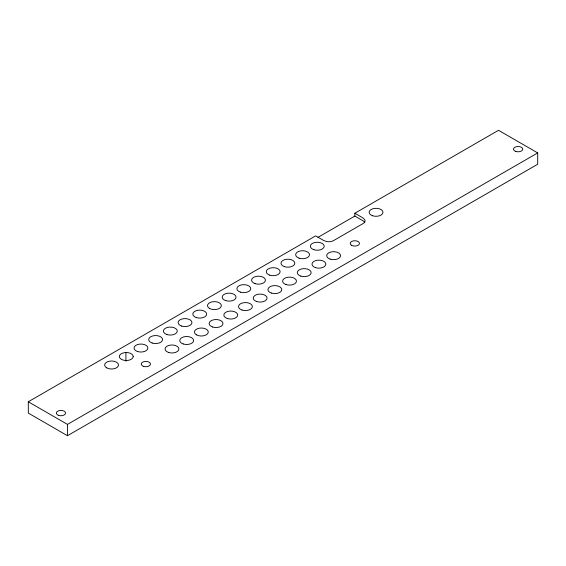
<?xml version="1.0" encoding="UTF-8"?>
<svg xmlns="http://www.w3.org/2000/svg" width="566" height="566" viewBox="0 0 566 566"><rect width="100%" height="100%" fill="white"/><g stroke="black" fill="none" stroke-linecap="round" stroke-linejoin="round"><path stroke-width="0.85" d="M354.84 213.248L498.519 130.293L537.7 152.919L537.7 164.232L67.481 435.707L28.3 413.081L28.3 401.768L315.651 235.866L323.816 240.578L326.922 241.618A6.926 3.997 0 0 0 333.615 240.578L363.004 223.612A6.926 3.997 0 0 0 364.794 219.75L363.004 217.96L354.84 213.248L354.84 216.07L317.915 237.395M28.3 401.768L67.481 424.394L537.7 152.919M354.84 216.07L363.004 220.79A6.926 3.997 0 0 1 364.794 222.58M125.914 352.554L125.914 361.257M67.481 424.394L67.481 435.707M133.187 356.523L132.953 357.556A6.926 3.997 0 0 1 121.365 359.353A6.926 3.997 0 0 1 124.47 352.66L126.26 352.526A6.926 3.997 0 0 1 133.187 356.523M299.131 258.188A6.926 3.997 0 0 0 309.517 254.721A6.926 3.997 0 0 0 299.131 251.254A6.926 3.997 0 0 0 299.131 258.188M58.645 415.394A4.62 2.667 0 0 0 65.571 413.081A4.62 2.667 0 0 0 58.645 410.775A4.62 2.667 0 0 0 58.645 415.394M168.512 352.448A6.926 3.997 0 0 0 178.906 348.981A6.926 3.997 0 0 0 168.512 345.522A6.926 3.997 0 0 0 168.512 352.448M106.67 367.836A6.926 3.997 0 0 0 118.259 366.046A6.926 3.997 0 0 0 109.776 361.143A6.926 3.997 0 0 0 106.67 367.836M196.268 317.568A6.926 3.997 0 0 0 206.661 314.109A6.926 3.997 0 0 0 196.268 310.642A6.926 3.997 0 0 0 196.268 317.568M181.573 326.051A6.926 3.997 0 0 0 191.966 322.592A6.926 3.997 0 0 0 181.573 319.125A6.926 3.997 0 0 0 181.573 326.051M166.878 334.534A6.926 3.997 0 0 0 177.271 331.075A6.926 3.997 0 0 0 166.878 327.608A6.926 3.997 0 0 0 166.878 334.534M152.183 343.024A6.926 3.997 0 0 0 162.576 339.558A6.926 3.997 0 0 0 152.183 336.091A6.926 3.997 0 0 0 152.183 343.024M209.526 308.449A6.926 3.997 0 0 0 221.115 306.659A6.926 3.997 0 0 0 212.632 301.763A6.926 3.997 0 0 0 209.526 308.449M137.496 351.507A6.926 3.997 0 0 0 147.882 348.04A6.926 3.997 0 0 0 137.496 344.581A6.926 3.997 0 0 0 137.496 351.507M225.657 300.603A6.926 3.997 0 0 0 236.05 297.136A6.926 3.997 0 0 0 225.657 293.676A6.926 3.997 0 0 0 225.657 300.603M240.352 292.12A6.926 3.997 0 0 0 250.745 288.653A6.926 3.997 0 0 0 240.352 285.193A6.926 3.997 0 0 0 240.352 292.12M255.047 283.637A6.926 3.997 0 0 0 265.44 280.17A6.926 3.997 0 0 0 255.047 276.71A6.926 3.997 0 0 0 255.047 283.637M269.741 275.154A6.926 3.997 0 0 0 280.128 271.687A6.926 3.997 0 0 0 269.741 268.227A6.926 3.997 0 0 0 269.741 275.154M284.436 266.671A6.926 3.997 0 0 0 294.822 263.204A6.926 3.997 0 0 0 284.436 259.744A6.926 3.997 0 0 0 284.436 266.671M372.598 215.766A6.926 3.997 0 0 0 382.991 212.3A6.926 3.997 0 0 0 372.598 208.84A6.926 3.997 0 0 0 372.598 215.766M313.826 249.698A6.926 3.997 0 0 0 324.212 246.238A6.926 3.997 0 0 0 313.826 242.772A6.926 3.997 0 0 0 313.826 249.698M143.545 366.372A4.62 2.667 0 0 0 150.471 364.065A4.62 2.667 0 0 0 143.545 361.759A4.62 2.667 0 0 0 143.545 366.372M183.207 343.965A6.926 3.997 0 0 0 193.6 340.499A6.926 3.997 0 0 0 183.207 337.039A6.926 3.997 0 0 0 183.207 343.965M196.466 334.846A6.926 3.997 0 0 0 208.055 333.049A6.926 3.997 0 0 0 199.572 328.153A6.926 3.997 0 0 0 196.466 334.846M212.597 326.999A6.926 3.997 0 0 0 222.99 323.533A6.926 3.997 0 0 0 212.597 320.066A6.926 3.997 0 0 0 212.597 326.999M227.291 318.509A6.926 3.997 0 0 0 237.678 315.05A6.926 3.997 0 0 0 227.291 311.583A6.926 3.997 0 0 0 227.291 318.509M241.986 310.026A6.926 3.997 0 0 0 252.372 306.567A6.926 3.997 0 0 0 241.986 303.1A6.926 3.997 0 0 0 241.986 310.026M256.681 301.544A6.926 3.997 0 0 0 267.067 298.084A6.926 3.997 0 0 0 256.681 294.617A6.926 3.997 0 0 0 256.681 301.544M271.376 293.061A6.926 3.997 0 0 0 281.762 289.601A6.926 3.997 0 0 0 271.376 286.134A6.926 3.997 0 0 0 271.376 293.061M286.071 284.578A6.926 3.997 0 0 0 296.457 281.118A6.926 3.997 0 0 0 286.071 277.651A6.926 3.997 0 0 0 286.071 284.578M300.758 276.095A6.926 3.997 0 0 0 311.151 272.628A6.926 3.997 0 0 0 300.758 269.168A6.926 3.997 0 0 0 300.758 276.095M315.453 267.612A6.926 3.997 0 0 0 325.846 264.145A6.926 3.997 0 0 0 315.453 260.685A6.926 3.997 0 0 0 315.453 267.612M330.148 259.129A6.926 3.997 0 0 0 340.541 255.662A6.926 3.997 0 0 0 330.148 252.203A6.926 3.997 0 0 0 330.148 259.129M351.571 245.297A4.62 2.667 0 0 0 359.297 244.102A4.62 2.667 0 0 0 353.644 240.833A4.62 2.667 0 0 0 351.571 245.297M515.796 151.455A4.62 2.667 0 0 0 522.722 149.148A4.62 2.667 0 0 0 515.796 146.835A4.62 2.667 0 0 0 515.796 151.455"/></g></svg>
